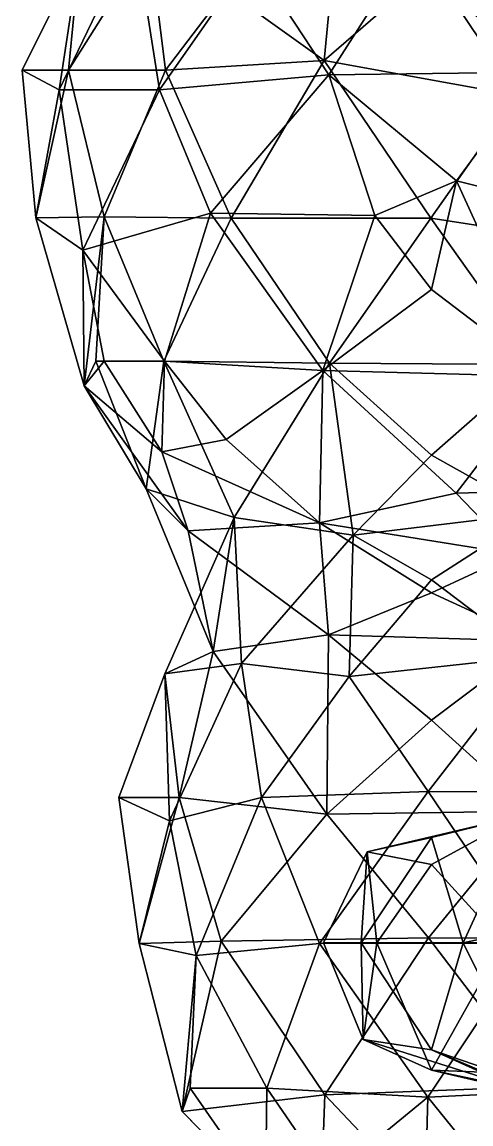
# Model space of a CAD drawing. Extents: x 290034 to 295698, y 4553723 to 4561693.
# Drawn here: x 294872.1 to 294927.2, y 4559775.6 to 4559910.6 of the extents above; entities that cross this region are included whole.
import ezdxf

# ---------------------------------------------------------------- set-up
doc = ezdxf.new("R2010")
doc.units = 0
doc.layers.add('Au_ppm_Pref_-_0_2', color=7, linetype='CONTINUOUS')

msp = doc.modelspace()

# ---------------------------------------------------------------- linework, layer by layer
at = {"layer": 'Au_ppm_Pref_-_0_2'}
for points in [[(294897.12, 4559914.5, 1773.17), (294911.11, 4559926.3, 1771.62), (294909.16, 4559905.9, 1773.96)], [(294911.11, 4559926.3, 1771.62), (294922.32, 4559917.3, 1774.11), (294909.16, 4559905.9, 1773.96)], [(294935.16, 4559904.47, 1752.02), (294935.08, 4559924.41, 1757.95), (294919.37, 4559919.27, 1752.89)], [(294932.84, 4559901.61, 1773.84), (294922.32, 4559917.3, 1774.11), (294935.13, 4559923.05, 1769.89)], [(294879.18, 4559918.96, 1763.98), (294876.65, 4559902.29, 1758.64), (294885.95, 4559921.55, 1758.43)], [(294885.95, 4559921.55, 1758.43), (294876.65, 4559902.29, 1758.64), (294888.98, 4559902.3, 1753.31)], [(294900.27, 4559918.53, 1753.12), (294885.95, 4559921.55, 1758.43), (294888.98, 4559902.3, 1753.31)], [(294877.82, 4559904.73, 1768.84), (294887.72, 4559920.49, 1769.17), (294889.7, 4559904.73, 1773.42)], [(294887.72, 4559920.49, 1769.17), (294877.82, 4559904.73, 1768.84), (294879.18, 4559918.96, 1763.98)], [(294897.12, 4559914.5, 1773.17), (294889.7, 4559904.73, 1773.42), (294887.72, 4559920.49, 1769.17)], [(294877.82, 4559904.73, 1768.84), (294872.11, 4559904.73, 1763.98), (294879.18, 4559918.96, 1763.98)], [(294879.18, 4559918.96, 1763.98), (294872.11, 4559904.73, 1763.98), (294876.65, 4559902.29, 1758.64)], [(294900.27, 4559918.53, 1753.12), (294888.98, 4559902.3, 1753.31), (294909.73, 4559904.14, 1749.95)], [(294919.37, 4559919.27, 1752.89), (294900.27, 4559918.53, 1753.12), (294909.73, 4559904.14, 1749.95)], [(294909.73, 4559904.14, 1749.95), (294935.16, 4559904.47, 1752.02), (294919.37, 4559919.27, 1752.89)], [(294932.84, 4559901.61, 1773.84), (294909.16, 4559905.9, 1773.96), (294922.32, 4559917.3, 1774.11)], [(294909.16, 4559905.9, 1773.96), (294889.7, 4559904.73, 1773.42), (294897.12, 4559914.5, 1773.17)], [(294909.16, 4559905.9, 1773.96), (294897.75, 4559886.57, 1774.41), (294889.7, 4559904.73, 1773.42)], [(294922.25, 4559886.59, 1774.51), (294897.75, 4559886.57, 1774.41), (294909.16, 4559905.9, 1773.96)], [(294932.84, 4559901.61, 1773.84), (294922.25, 4559886.59, 1774.51), (294909.16, 4559905.9, 1773.96)], [(294877.82, 4559904.73, 1768.84), (294873.8, 4559886.63, 1764.02), (294872.11, 4559904.73, 1763.98)], [(294872.11, 4559904.73, 1763.98), (294873.8, 4559886.63, 1764.02), (294876.65, 4559902.29, 1758.64)], [(294877.82, 4559904.73, 1768.84), (294882.19, 4559886.75, 1771.21), (294873.8, 4559886.63, 1764.02)], [(294877.82, 4559904.73, 1768.84), (294889.7, 4559904.73, 1773.42), (294882.19, 4559886.75, 1771.21)], [(294897.75, 4559886.57, 1774.41), (294882.19, 4559886.75, 1771.21), (294889.7, 4559904.73, 1773.42)], [(294909.73, 4559904.14, 1749.95), (294888.98, 4559902.3, 1753.31), (294895.23, 4559887.2, 1751.37)], [(294909.73, 4559904.14, 1749.95), (294895.23, 4559887.2, 1751.37), (294915.38, 4559886.91, 1748.83)], [(294935.16, 4559904.47, 1752.02), (294909.73, 4559904.14, 1749.95), (294925.4, 4559891.17, 1749.23)], [(294925.4, 4559891.17, 1749.23), (294909.73, 4559904.14, 1749.95), (294915.38, 4559886.91, 1748.83)], [(294945.88, 4559886.03, 1752.5), (294935.16, 4559904.47, 1752.02), (294925.4, 4559891.17, 1749.23)], [(294873.8, 4559886.63, 1764.02), (294879.57, 4559882.65, 1756.74), (294876.65, 4559902.29, 1758.64)], [(294876.65, 4559902.29, 1758.64), (294879.57, 4559882.65, 1756.74), (294888.98, 4559902.3, 1753.31)], [(294888.98, 4559902.3, 1753.31), (294879.57, 4559882.65, 1756.74), (294895.23, 4559887.2, 1751.37)], [(294932.84, 4559901.61, 1773.84), (294945.95, 4559882.92, 1773.79), (294922.25, 4559886.59, 1774.51)], [(294925.4, 4559891.17, 1749.23), (294915.38, 4559886.91, 1748.83), (294922.32, 4559877.85, 1749.08)], [(294925.4, 4559891.17, 1749.23), (294922.32, 4559877.85, 1749.08), (294936.34, 4559867.18, 1751.34)], [(294925.4, 4559891.17, 1749.23), (294936.34, 4559867.18, 1751.34), (294945.88, 4559886.03, 1752.5)], [(294873.8, 4559886.63, 1764.02), (294882.19, 4559886.75, 1771.21), (294879.74, 4559866.06, 1763.46)], [(294873.8, 4559886.63, 1764.02), (294879.74, 4559866.06, 1763.46), (294879.57, 4559882.65, 1756.74)], [(294879.57, 4559882.65, 1756.74), (294889.56, 4559869.09, 1754.48), (294895.23, 4559887.2, 1751.37)], [(294881.14, 4559869.09, 1769.92), (294879.74, 4559866.06, 1763.46), (294882.19, 4559886.75, 1771.21)], [(294889.49, 4559869.09, 1773.52), (294881.14, 4559869.09, 1769.92), (294882.19, 4559886.75, 1771.21)], [(294897.75, 4559886.57, 1774.41), (294889.49, 4559869.09, 1773.52), (294882.19, 4559886.75, 1771.21)], [(294897.75, 4559886.57, 1774.41), (294909.8, 4559868.83, 1775.74), (294889.49, 4559869.09, 1773.52)], [(294895.23, 4559887.2, 1751.37), (294889.56, 4559869.09, 1754.48), (294909, 4559867.92, 1751.42)], [(294915.38, 4559886.91, 1748.83), (294895.23, 4559887.2, 1751.37), (294909, 4559867.92, 1751.42)], [(294922.25, 4559886.59, 1774.51), (294909.8, 4559868.83, 1775.74), (294897.75, 4559886.57, 1774.41)], [(294922.32, 4559877.85, 1749.08), (294915.38, 4559886.91, 1748.83), (294909, 4559867.92, 1751.42)], [(294922.25, 4559886.59, 1774.51), (294935, 4559868.66, 1775.77), (294909.8, 4559868.83, 1775.74)], [(294935, 4559868.66, 1775.77), (294922.25, 4559886.59, 1774.51), (294945.95, 4559882.92, 1773.79)], [(294879.74, 4559866.06, 1763.46), (294882.17, 4559869.09, 1758.04), (294879.57, 4559882.65, 1756.74)], [(294889.56, 4559869.09, 1754.48), (294879.57, 4559882.65, 1756.74), (294882.17, 4559869.09, 1758.04)], [(294922.32, 4559877.85, 1749.08), (294909, 4559867.92, 1751.42), (294936.34, 4559867.18, 1751.34)], [(294887.34, 4559853.42, 1768.96), (294879.74, 4559866.06, 1763.46), (294881.14, 4559869.09, 1769.92)], [(294882.17, 4559869.09, 1758.04), (294879.74, 4559866.06, 1763.46), (294889.26, 4559857.98, 1758.04)], [(294887.34, 4559853.42, 1768.96), (294881.14, 4559869.09, 1769.92), (294889.49, 4559869.09, 1773.52)], [(294889.56, 4559869.09, 1754.48), (294882.17, 4559869.09, 1758.04), (294889.26, 4559857.98, 1758.04)], [(294887.34, 4559853.42, 1768.96), (294889.49, 4559869.09, 1773.52), (294898.14, 4559849.9, 1775.19)], [(294889.56, 4559869.09, 1754.48), (294889.26, 4559857.98, 1758.04), (294897.12, 4559859.48, 1754.84)], [(294909.8, 4559868.83, 1775.74), (294898.14, 4559849.9, 1775.19), (294889.49, 4559869.09, 1773.52)], [(294897.12, 4559859.48, 1754.84), (294909, 4559867.92, 1751.42), (294889.56, 4559869.09, 1754.48)], [(294909.8, 4559868.83, 1775.74), (294912.71, 4559847.75, 1780.41), (294898.14, 4559849.9, 1775.19)], [(294935, 4559868.66, 1775.77), (294922.32, 4559857.54, 1777.95), (294909.8, 4559868.83, 1775.74)], [(294909.8, 4559868.83, 1775.74), (294922.32, 4559857.54, 1777.95), (294912.71, 4559847.75, 1780.41)], [(294935, 4559868.66, 1775.77), (294935.02, 4559850.45, 1781.31), (294922.32, 4559857.54, 1777.95)], [(294908.57, 4559849.28, 1757.22), (294909, 4559867.92, 1751.42), (294897.12, 4559859.48, 1754.84)], [(294908.57, 4559849.28, 1757.22), (294925.33, 4559852.92, 1754.07), (294909, 4559867.92, 1751.42)], [(294936.34, 4559867.18, 1751.34), (294909, 4559867.92, 1751.42), (294925.33, 4559852.92, 1754.07)], [(294944.8, 4559853.43, 1754.1), (294936.34, 4559867.18, 1751.34), (294925.33, 4559852.92, 1754.07)], [(294887.34, 4559853.42, 1768.96), (294892.49, 4559848.29, 1762.9), (294879.74, 4559866.06, 1763.46)], [(294892.49, 4559848.29, 1762.9), (294889.26, 4559857.98, 1758.04), (294879.74, 4559866.06, 1763.46)], [(294889.26, 4559857.98, 1758.04), (294908.57, 4559849.28, 1757.22), (294897.12, 4559859.48, 1754.84)], [(294892.49, 4559848.29, 1762.9), (294908.57, 4559849.28, 1757.22), (294889.26, 4559857.98, 1758.04)], [(294912.71, 4559847.75, 1780.41), (294922.32, 4559857.54, 1777.95), (294935.02, 4559850.45, 1781.31)], [(294898.14, 4559849.9, 1775.19), (294895.55, 4559833.49, 1769.49), (294887.34, 4559853.42, 1768.96)], [(294887.34, 4559853.42, 1768.96), (294895.55, 4559833.49, 1769.49), (294892.49, 4559848.29, 1762.9)], [(294932.53, 4559845.44, 1757.22), (294925.33, 4559852.92, 1754.07), (294908.57, 4559849.28, 1757.22)], [(294944.8, 4559853.43, 1754.1), (294925.33, 4559852.92, 1754.07), (294932.53, 4559845.44, 1757.22)], [(294899.03, 4559832.03, 1781.29), (294889.61, 4559830.75, 1775.86), (294898.14, 4559849.9, 1775.19)], [(294898.14, 4559849.9, 1775.19), (294889.61, 4559830.75, 1775.86), (294895.55, 4559833.49, 1769.49)], [(294912.71, 4559847.75, 1780.41), (294899.03, 4559832.03, 1781.29), (294898.14, 4559849.9, 1775.19)], [(294912.71, 4559847.75, 1780.41), (294935.02, 4559850.45, 1781.31), (294922.32, 4559842.28, 1784.74)], [(294934.73, 4559832.89, 1786.6), (294922.32, 4559842.28, 1784.74), (294935.02, 4559850.45, 1781.31)], [(294909.68, 4559835.55, 1764.09), (294908.57, 4559849.28, 1757.22), (294892.49, 4559848.29, 1762.9)], [(294909.68, 4559835.55, 1764.09), (294892.49, 4559848.29, 1762.9), (294895.55, 4559833.49, 1769.49)], [(294909.68, 4559835.55, 1764.09), (294922.32, 4559840.7, 1760.46), (294908.57, 4559849.28, 1757.22)], [(294922.32, 4559840.7, 1760.46), (294932.53, 4559845.44, 1757.22), (294908.57, 4559849.28, 1757.22)], [(294899.03, 4559832.03, 1781.29), (294912.71, 4559847.75, 1780.41), (294912.21, 4559830.43, 1785.55)], [(294912.71, 4559847.75, 1780.41), (294922.32, 4559842.28, 1784.74), (294912.21, 4559830.43, 1785.55)], [(294935.2, 4559834.77, 1764.35), (294932.53, 4559845.44, 1757.22), (294922.32, 4559840.7, 1760.46)], [(294934.73, 4559832.89, 1786.6), (294912.21, 4559830.43, 1785.55), (294922.32, 4559842.28, 1784.74)], [(294935.2, 4559834.77, 1764.35), (294922.32, 4559840.7, 1760.46), (294909.68, 4559835.55, 1764.09)], [(294909.49, 4559813.57, 1767.54), (294909.68, 4559835.55, 1764.09), (294895.55, 4559833.49, 1769.49)], [(294909.49, 4559813.57, 1767.54), (294922.32, 4559825.11, 1767.14), (294909.68, 4559835.55, 1764.09)], [(294935.2, 4559834.77, 1764.35), (294909.68, 4559835.55, 1764.09), (294922.32, 4559825.11, 1767.14)], [(294922.32, 4559825.11, 1767.14), (294934.67, 4559813.94, 1767.67), (294935.2, 4559834.77, 1764.35)], [(294889.61, 4559830.75, 1775.86), (294891.37, 4559815.64, 1770.92), (294895.55, 4559833.49, 1769.49)], [(294891.37, 4559815.64, 1770.92), (294909.49, 4559813.57, 1767.54), (294895.55, 4559833.49, 1769.49)], [(294921.93, 4559816.35, 1786.71), (294912.21, 4559830.43, 1785.55), (294934.73, 4559832.89, 1786.6)], [(294921.93, 4559816.35, 1786.71), (294934.73, 4559832.89, 1786.6), (294946.97, 4559816.24, 1788.04)], [(294890.21, 4559812.75, 1781.1), (294883.98, 4559815.64, 1775.86), (294889.61, 4559830.75, 1775.86)], [(294889.61, 4559830.75, 1775.86), (294883.98, 4559815.64, 1775.86), (294891.37, 4559815.64, 1770.92)], [(294899.03, 4559832.03, 1781.29), (294890.21, 4559812.75, 1781.1), (294889.61, 4559830.75, 1775.86)], [(294890.21, 4559812.75, 1781.1), (294899.03, 4559832.03, 1781.29), (294901.47, 4559815.64, 1785.69)], [(294899.03, 4559832.03, 1781.29), (294912.21, 4559830.43, 1785.55), (294901.47, 4559815.64, 1785.69)], [(294921.93, 4559816.35, 1786.71), (294901.47, 4559815.64, 1785.69), (294912.21, 4559830.43, 1785.55)], [(294934.67, 4559813.94, 1767.67), (294922.32, 4559825.11, 1767.14), (294909.49, 4559813.57, 1767.54)], [(294921.93, 4559816.35, 1786.71), (294908.59, 4559797.72, 1786.03), (294901.47, 4559815.64, 1785.69)], [(294934.49, 4559797.79, 1785.54), (294908.59, 4559797.72, 1786.03), (294921.93, 4559816.35, 1786.71)], [(294934.49, 4559797.79, 1785.54), (294921.93, 4559816.35, 1786.71), (294946.97, 4559816.24, 1788.04)], [(294890.21, 4559812.75, 1781.1), (294886.46, 4559797.72, 1775.42), (294883.98, 4559815.64, 1775.86)], [(294883.98, 4559815.64, 1775.86), (294886.46, 4559797.72, 1775.42), (294891.37, 4559815.64, 1770.92)], [(294886.46, 4559797.72, 1775.42), (294896.51, 4559798, 1769.75), (294891.37, 4559815.64, 1770.92)], [(294890.21, 4559812.75, 1781.1), (294901.47, 4559815.64, 1785.69), (294893.48, 4559796.28, 1783.12)], [(294909.49, 4559813.57, 1767.54), (294891.37, 4559815.64, 1770.92), (294896.51, 4559798, 1769.75)], [(294908.59, 4559797.72, 1786.03), (294893.48, 4559796.28, 1783.12), (294901.47, 4559815.64, 1785.69)], [(294921.95, 4559798.44, 1767.68), (294909.49, 4559813.57, 1767.54), (294896.51, 4559798, 1769.75)], [(294934.67, 4559813.94, 1767.67), (294909.49, 4559813.57, 1767.54), (294921.95, 4559798.44, 1767.68)], [(294914.44, 4559808.96, 1793.68), (294933.34, 4559813.41, 1793.68), (294922.32, 4559807.4, 1796.87)], [(294933.34, 4559813.41, 1793.68), (294914.44, 4559808.96, 1793.68), (294922.32, 4559810.72, 1789.38)], [(294946.63, 4559798.27, 1770.1), (294934.67, 4559813.94, 1767.67), (294921.95, 4559798.44, 1767.68)], [(294931.06, 4559797.82, 1797.8), (294922.32, 4559807.4, 1796.87), (294933.34, 4559813.41, 1793.68)], [(294926.2, 4559797.82, 1791.85), (294933.34, 4559813.41, 1793.68), (294922.32, 4559810.72, 1789.38)], [(294926.2, 4559797.82, 1791.85), (294944.68, 4559801.83, 1793.68), (294933.34, 4559813.41, 1793.68)], [(294890.21, 4559812.75, 1781.1), (294893.48, 4559796.28, 1783.12), (294886.46, 4559797.72, 1775.42)], [(294926.2, 4559797.82, 1791.85), (294922.32, 4559810.72, 1789.38), (294913.7, 4559797.82, 1789.61)], [(294914.44, 4559808.96, 1793.68), (294913.7, 4559797.82, 1789.61), (294922.32, 4559810.72, 1789.38)], [(294909.09, 4559797.82, 1793.68), (294914.44, 4559808.96, 1793.68), (294915.61, 4559797.82, 1796.84)], [(294914.44, 4559808.96, 1793.68), (294909.09, 4559797.82, 1793.68), (294913.7, 4559797.82, 1789.61)], [(294914.44, 4559808.96, 1793.68), (294922.32, 4559807.4, 1796.87), (294915.61, 4559797.82, 1796.84)], [(294931.06, 4559797.82, 1797.8), (294915.61, 4559797.82, 1796.84), (294922.32, 4559807.4, 1796.87)], [(294926.2, 4559797.82, 1791.85), (294947.29, 4559797.82, 1793.57), (294944.68, 4559801.83, 1793.68)], [(294921.95, 4559798.44, 1767.68), (294896.51, 4559798, 1769.75), (294909.25, 4559779.18, 1769.65)], [(294921.95, 4559798.44, 1767.68), (294909.25, 4559779.18, 1769.65), (294935.85, 4559780.23, 1769.73)], [(294946.63, 4559798.27, 1770.1), (294921.95, 4559798.44, 1767.68), (294935.85, 4559780.23, 1769.73)], [(294891.75, 4559777.15, 1775.46), (294896.51, 4559798, 1769.75), (294886.46, 4559797.72, 1775.42)], [(294886.46, 4559797.72, 1775.42), (294893.48, 4559796.28, 1783.12), (294891.75, 4559777.15, 1775.46)], [(294909.25, 4559779.18, 1769.65), (294896.51, 4559798, 1769.75), (294891.75, 4559777.15, 1775.46)], [(294908.59, 4559797.72, 1786.03), (294902.11, 4559780, 1785.39), (294893.48, 4559796.28, 1783.12)], [(294908.59, 4559797.72, 1786.03), (294921.89, 4559778.9, 1786.58), (294902.11, 4559780, 1785.39)], [(294934.49, 4559797.79, 1785.54), (294921.89, 4559778.9, 1786.58), (294908.59, 4559797.72, 1786.03)], [(294913.95, 4559785.99, 1793.68), (294909.09, 4559797.82, 1793.68), (294915.61, 4559797.82, 1796.84)], [(294909.09, 4559797.82, 1793.68), (294913.95, 4559785.99, 1793.68), (294913.7, 4559797.82, 1789.61)], [(294926.2, 4559797.82, 1791.85), (294913.7, 4559797.82, 1789.61), (294922.32, 4559784.72, 1789.31)], [(294913.95, 4559785.99, 1793.68), (294922.32, 4559784.72, 1789.31), (294913.7, 4559797.82, 1789.61)], [(294922.32, 4559782.22, 1798.87), (294913.95, 4559785.99, 1793.68), (294915.61, 4559797.82, 1796.84)], [(294931.06, 4559797.82, 1797.8), (294922.32, 4559782.22, 1798.87), (294915.61, 4559797.82, 1796.84)], [(294934.49, 4559797.79, 1785.54), (294947.38, 4559780.12, 1788.3), (294921.89, 4559778.9, 1786.58)], [(294934.92, 4559781.74, 1794.26), (294922.32, 4559782.22, 1798.87), (294931.06, 4559797.82, 1797.8)], [(294934.92, 4559780.37, 1793.55), (294926.2, 4559797.82, 1791.85), (294922.32, 4559784.72, 1789.31)], [(294934.92, 4559780.37, 1793.55), (294947.29, 4559797.82, 1793.57), (294926.2, 4559797.82, 1791.85)], [(294893.48, 4559796.28, 1783.12), (294892.73, 4559780, 1781.8), (294891.75, 4559777.15, 1775.46)], [(294892.73, 4559780, 1781.8), (294893.48, 4559796.28, 1783.12), (294902.11, 4559780, 1785.39)], [(294922.32, 4559782.22, 1798.87), (294932.74, 4559780, 1793.68), (294913.95, 4559785.99, 1793.68)], [(294922.32, 4559784.72, 1789.31), (294913.95, 4559785.99, 1793.68), (294932.74, 4559780, 1793.68)], [(294934.92, 4559780.37, 1793.55), (294922.32, 4559784.72, 1789.31), (294933.44, 4559780, 1792.98)], [(294922.32, 4559784.72, 1789.31), (294932.74, 4559780, 1793.68), (294933.44, 4559780, 1792.98)], [(294934.92, 4559781.74, 1794.26), (294931.75, 4559780, 1795.17), (294922.32, 4559782.22, 1798.87)], [(294922.32, 4559782.22, 1798.87), (294931.75, 4559780, 1795.17), (294932.74, 4559780, 1793.68)], [(294891.75, 4559777.15, 1775.46), (294892.73, 4559780, 1781.8), (294901.98, 4559766.75, 1780.86)], [(294901.98, 4559766.75, 1780.86), (294892.73, 4559780, 1781.8), (294902.11, 4559780, 1785.39)], [(294901.98, 4559766.75, 1780.86), (294902.11, 4559780, 1785.39), (294909.72, 4559768.95, 1785.48)], [(294921.89, 4559778.9, 1786.58), (294909.72, 4559768.95, 1785.48), (294902.11, 4559780, 1785.39)], [(294935.85, 4559780.23, 1769.73), (294909.25, 4559779.18, 1769.65), (294924.21, 4559763.39, 1771.21)], [(294921.89, 4559778.9, 1786.58), (294947.38, 4559780.12, 1788.3), (294934.83, 4559762.92, 1785.88)], [(294944.71, 4559764.19, 1771.91), (294935.85, 4559780.23, 1769.73), (294924.21, 4559763.39, 1771.21)], [(294909.25, 4559779.18, 1769.65), (294891.75, 4559777.15, 1775.46), (294908.55, 4559760.08, 1775.7)], [(294909.25, 4559779.18, 1769.65), (294908.55, 4559760.08, 1775.7), (294924.21, 4559763.39, 1771.21)], [(294921.89, 4559778.9, 1786.58), (294921.25, 4559756.07, 1782.26), (294909.72, 4559768.95, 1785.48)], [(294921.89, 4559778.9, 1786.58), (294934.83, 4559762.92, 1785.88), (294921.25, 4559756.07, 1782.26)], [(294901.98, 4559766.75, 1780.86), (294908.55, 4559760.08, 1775.7), (294891.75, 4559777.15, 1775.46)]]:
    msp.add_3dface(points, dxfattribs=at)

doc.saveas('drawing.dxf')
